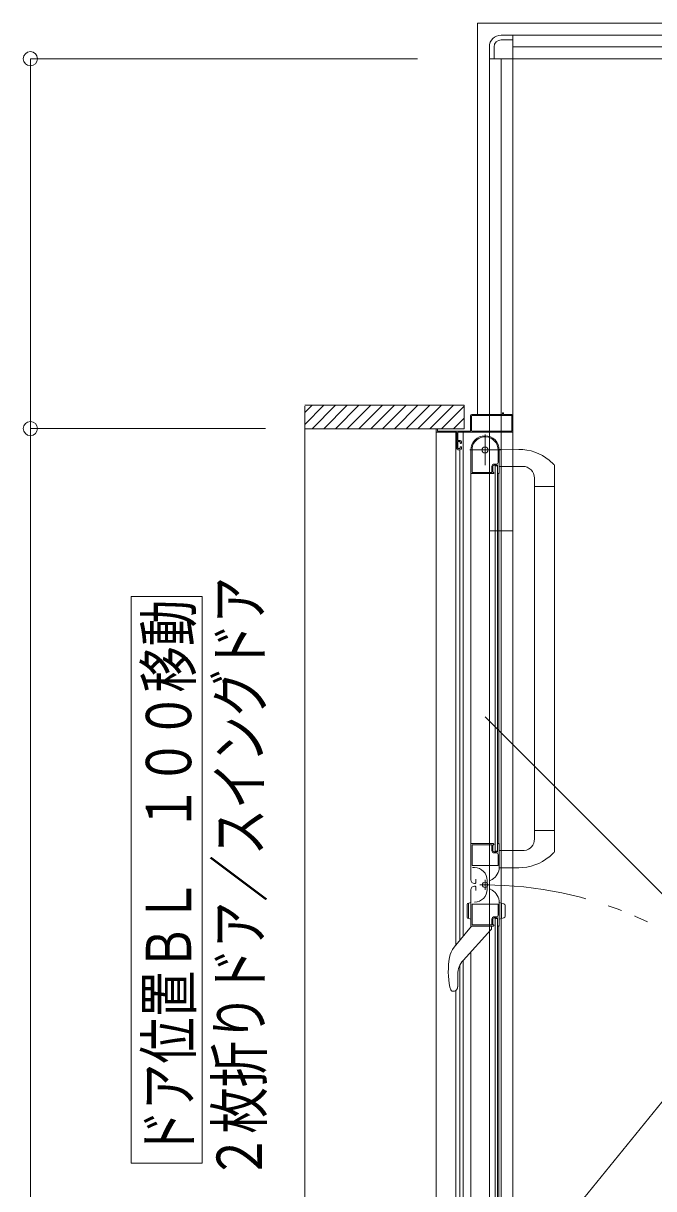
# Model space of a CAD drawing. Units: millimetres on the paper. Extents: x -305 to 305, y -152 to 152.
# Drawn here: x -48.18 to -21.47, y 22.2 to 71.57 of the extents above; entities that cross this region are included whole.
import ezdxf
from ezdxf.enums import TextEntityAlignment as Align

# ---------------------------------------------------------------- set-up
doc = ezdxf.new("R2010")
doc.units = ezdxf.units.MM
doc.linetypes.add('LONG_CHAIN', pattern=[21, 18, -1, 1, -1])
doc.linetypes.add('LONG_DOUBLE_CHAIN', pattern=[21.8, 18, -1, 0.6, -0.6, 0.6, -1])
doc.layers.add('0-0_0', color=7, linetype='Continuous', lineweight=9)
doc.layers.add('0-1_VIEW0001', color=7, linetype='Continuous', lineweight=9)
doc.styles.add('ＭＳ ゴシック', font='')
doc.styles.get('ＭＳ ゴシック').set_extended_font_data('MS Gothic')

# ---------------------------------------------------------------- blocks, each defined once
blk = doc.blocks.new('_ORIGIN')
at = {"layer": '0-0_0'}
blk.add_line((0, 0), (-1, 0), dxfattribs=at)
blk.add_circle((0, 0), 0.5, dxfattribs=at)

msp = doc.modelspace()

# ---------------------------------------------------------------- linework, layer by layer
at = {"layer": '0-1_VIEW0001', "linetype": 'LONG_DOUBLE_CHAIN'}
for p, q in [((-28.934, 71.573), (-28.934, 54.998)), ((54.066, 71.573), (-28.934, 71.573)), ((-28.619, 42.195), (-17.859, 31.434)), ((-28.619, 16.648), (-17.859, 29.908))]:
    msp.add_line(p, q, dxfattribs=at)
at = {"layer": '0-1_VIEW0001'}
for p, q in [((-27.434, 71.073), (-27.934, 71.073)), ((-27.934, 70.873), (-27.434, 70.873)), ((-27.434, 71.073), (52.566, 71.073)), ((-27.434, 9.073), (-27.434, 71.073)), ((52.566, 71.073), (-27.434, 71.073)), ((-27.434, 71.073), (-27.434, 70.673)), ((-28.434, 70.073), (-28.434, 70.573)), ((-28.234, 70.073), (-28.234, 70.573)), ((-27.434, 70.573), (52.566, 70.573)), ((-31.475, 70.074), (-47.881, 70.074)), ((-28.434, 10.073), (-28.434, 70.073)), ((-28.434, 70.073), (53.566, 70.073)), ((-28.434, 70.073), (-28.434, 54.998)), ((-28.034, 70.073), (-28.434, 70.073)), ((-27.934, 10.073), (-27.934, 70.073)), ((-47.881, 69.474), (-47.881, 55.004)), ((-36.259, 55.398), (-29.509, 55.398)), ((-36.259, 54.583), (-35.444, 55.398)), ((-36.259, 55.078), (-35.939, 55.398)), ((-36.259, 55.347), (-36.259, 14.748)), ((-35.949, 54.398), (-34.949, 55.398)), ((-35.454, 54.398), (-34.454, 55.398)), ((-34.959, 54.398), (-33.959, 55.398)), ((-34.459, 54.398), (-33.459, 55.398)), ((-33.959, 54.398), (-32.959, 55.398)), ((-33.459, 54.398), (-32.459, 55.398)), ((-32.959, 54.398), (-31.959, 55.398)), ((-32.459, 54.398), (-31.459, 55.398)), ((-31.959, 54.398), (-30.959, 55.398)), ((-31.459, 54.398), (-30.459, 55.398)), ((-30.959, 54.398), (-29.959, 55.398)), ((-30.459, 54.398), (-29.509, 55.348)), ((-29.509, 54.399), (-29.509, 55.398)), ((-29.959, 54.398), (-29.509, 54.848)), ((-29.234, 54.948), (-29.234, 54.313)), ((-29.189, 54.938), (-29.189, 54.313)), ((-27.889, 54.998), (-29.184, 54.998)), ((-27.494, 54.953), (-29.174, 54.953)), ((-27.874, 55.063), (-27.874, 55.013)), ((-27.844, 55.073), (-27.864, 55.073)), ((-27.834, 55.013), (-27.834, 55.063)), ((-27.484, 54.998), (-27.819, 54.998)), ((-27.479, 54.313), (-27.479, 54.938)), ((-27.434, 54.95), (-27.434, 53.524)), ((-37.923, 54.404), (-47.881, 54.404)), ((-37.923, 54.404), (-47.881, 54.404)), ((-36.259, 54.398), (-29.509, 54.398)), ((-30.684, 54.383), (-30.684, 54.263)), ((-30.634, 54.313), (-30.634, 54.383)), ((-30.684, 15.898), (-30.684, 54.248)), ((-30.669, 54.248), (-29.834, 54.248)), ((-29.249, 54.298), (-30.619, 54.298)), ((-29.857, 32.519), (-29.857, 54.248)), ((-29.819, 54.233), (-29.819, 53.548)), ((-29.769, 53.913), (-29.769, 54.233)), ((-29.769, 53.568), (-29.769, 53.838)), ((-29.754, 54.248), (-27.459, 54.248)), ((-29.669, 53.898), (-29.754, 53.898)), ((-29.754, 53.853), (-29.684, 53.853)), ((-29.669, 53.838), (-29.669, 53.793)), ((-29.619, 53.793), (-29.619, 53.848)), ((-29.541, 32.903), (-29.541, 54.248)), ((-29.174, 54.298), (-27.494, 54.298)), ((-47.881, 53.804), (-47.881, 16.354)), ((-29.769, 53.498), (-29.669, 53.498)), ((-29.684, 53.553), (-29.754, 53.553)), ((-29.681, 32.733), (-29.681, 53.498)), ((-29.669, 53.613), (-29.669, 53.568)), ((-29.654, 53.778), (-29.634, 53.778)), ((-29.634, 53.628), (-29.654, 53.628)), ((-29.619, 53.548), (-29.619, 53.613)), ((-29.219, 53.499), (-29.219, 36.823)), ((-29.169, 53.572), (-29.169, 52.558)), ((-28.064, 52.968), (-28.064, 53.498)), ((-28.019, 52.513), (-28.019, 53.498)), ((-27.191, 53.523), (-28.009, 53.526)), ((-28.254, 52.893), (-28.139, 52.893)), ((-28.234, 52.848), (-28.109, 52.848)), ((-25.896, 53.061), (-25.697, 52.877)), ((-29.209, 52.498), (-28.268, 52.498)), ((-29.159, 52.548), (-28.339, 52.548)), ((-28.329, 52.558), (-28.329, 52.818)), ((-28.284, 52.573), (-28.284, 52.798)), ((-28.255, 52.505), (-28.246, 52.52)), ((-28.244, 52.527), (-28.244, 52.533)), ((-28.184, 52.823), (-28.084, 52.823)), ((-28.184, 36.498), (-28.184, 52.823)), ((-28.084, 36.498), (-28.084, 52.823)), ((-28.082, 52.52), (-28.073, 52.505)), ((-28.061, 52.498), (-28.034, 52.498)), ((-28.034, 36.823), (-28.034, 52.498)), ((-27.024, 52.803), (-28.019, 52.803)), ((-27.434, 52.798), (-27.434, 36.524)), ((-25.669, 51.948), (-25.669, 52.808)), ((-26.524, 51.948), (-26.524, 52.303)), ((-26.524, 51.948), (-25.669, 51.948)), ((-26.519, 51.948), (-26.519, 37.374)), ((-25.669, 51.948), (-25.669, 36.512)), ((-28.434, 50.073), (-27.434, 50.073)), ((-40.61, 47.285), (-43.61, 47.285)), ((-43.61, 23.285), (-43.61, 47.285)), ((-40.61, 23.285), (-40.61, 47.285)), ((-26.524, 37.374), (-26.524, 37.019)), ((-26.524, 37.374), (-25.669, 37.374)), ((-29.219, 36.854), (-29.219, 35.284)), ((-29.219, 36.823), (-28.268, 36.823)), ((-29.169, 36.763), (-29.169, 35.903)), ((-28.344, 36.773), (-29.159, 36.773)), ((-28.329, 36.508), (-28.329, 36.758)), ((-28.284, 36.523), (-28.284, 36.748)), ((-28.246, 36.802), (-28.255, 36.816)), ((-28.244, 36.788), (-28.244, 36.794)), ((-28.073, 36.816), (-28.082, 36.802)), ((-28.034, 36.823), (-28.061, 36.823)), ((-28.019, 36.808), (-28.019, 35.822)), ((-28.139, 36.433), (-28.254, 36.433)), ((-28.109, 36.473), (-28.234, 36.473)), ((-28.084, 36.498), (-28.184, 36.498)), ((-28.064, 35.908), (-28.064, 36.358)), ((-26.955, 36.524), (-28.009, 36.524)), ((-25.894, 36.261), (-25.697, 36.444)), ((-29.159, 35.893), (-28.079, 35.893)), ((-29.145, 35.803), (-29.065, 35.803)), ((-27.191, 35.798), (-28.009, 35.796)), ((-27.434, 35.798), (-27.434, 15.198)), ((-29.069, 35.133), (-29.039, 35.133)), ((-29.014, 35.158), (-29.014, 35.308)), ((-28.525, 35.263), (-28.525, 34.883)), ((-28.449, 35.227), (-28.319, 35.302)), ((-29.219, 33.293), (-29.219, 34.863)), ((-29.069, 35.013), (-29.039, 35.013)), ((-29.014, 34.988), (-29.014, 34.838)), ((-28.449, 34.919), (-28.319, 34.844)), ((-29.369, 34.256), (-29.369, 33.69)), ((-29.319, 33.649), (-29.319, 34.296)), ((-29.169, 33.383), (-29.169, 34.243)), ((-29.159, 34.253), (-28.079, 34.253)), ((-28.064, 34.238), (-28.064, 33.788)), ((-28.019, 33.338), (-28.019, 34.324)), ((-28.019, 34.323), (-27.825, 34.27)), ((-27.919, 33.649), (-27.919, 34.296)), ((-27.769, 34.198), (-27.769, 33.747)), ((-29.219, 33.623), (-29.343, 33.656)), ((-28.329, 33.638), (-28.329, 33.388)), ((-28.284, 33.623), (-28.284, 33.398)), ((-28.139, 33.713), (-28.254, 33.713)), ((-28.109, 33.673), (-28.234, 33.673)), ((-28.184, 33.648), (-28.184, 17.323)), ((-28.084, 33.648), (-28.184, 33.648)), ((-28.084, 33.648), (-28.084, 17.323)), ((-28.019, 33.623), (-27.825, 33.675)), ((-29.932, 32.428), (-29.194, 33.323)), ((-28.373, 33.161), (-29.551, 31.873)), ((-28.268, 33.323), (-29.209, 33.323)), ((-28.344, 33.373), (-29.159, 33.373)), ((-28.344, 33.323), (-28.344, 33.232)), ((-28.246, 33.345), (-28.255, 33.33)), ((-28.244, 33.358), (-28.244, 33.352)), ((-28.073, 33.33), (-28.082, 33.345)), ((-28.034, 33.323), (-28.061, 33.323)), ((-28.034, 33.323), (-28.034, 17.648)), ((-29.219, 16.648), (-29.219, 32.236)), ((-29.681, 16.648), (-29.681, 31.688)), ((-29.541, 15.898), (-29.541, 31.885)), ((-29.778, 31.289), (-29.778, 30.77)), ((-30.112, 30.736), (-30.068, 30.621)), ((-30.041, 30.587), (-30.068, 30.621)), ((-30.041, 30.587), (-30.04, 30.586)), ((-29.916, 30.573), (-29.998, 30.573)), ((-29.857, 15.898), (-29.857, 30.573)), ((-29.84, 30.609), (-29.841, 30.606)), ((-40.61, 23.285), (-43.61, 23.285))]:
    msp.add_line(p, q, dxfattribs=at)
at = {"layer": '0-1_VIEW0001', "linetype": 'LONG_CHAIN'}
for p, q in [((-28.619, 52.848), (-28.619, 54.148)), ((-27.969, 53.498), (-29.269, 53.498)), ((-28.832, 35.073), (-28.44, 35.073)), ((-28.619, 35.286), (-28.619, 34.861))]:
    msp.add_line(p, q, dxfattribs=at)
at = {"layer": '0-1_VIEW0001'}
for points in [[(-29.219, 33.623), (-29.219, 34.323), (-29.343, 34.289)], [(-29.839, 30.609), (-29.838, 30.61), (-29.838, 30.611), (-29.837, 30.612), (-29.836, 30.613), (-29.835, 30.614), (-29.834, 30.616), (-29.833, 30.617), (-29.831, 30.618), (-29.83, 30.62), (-29.829, 30.621), (-29.828, 30.622), (-29.827, 30.624), (-29.826, 30.625), (-29.825, 30.627), (-29.824, 30.628), (-29.823, 30.63), (-29.822, 30.631), (-29.821, 30.633), (-29.82, 30.635), (-29.818, 30.638), (-29.816, 30.641), (-29.814, 30.644), (-29.812, 30.647), (-29.81, 30.651), (-29.808, 30.654), (-29.806, 30.658), (-29.804, 30.661), (-29.802, 30.665), (-29.8, 30.669), (-29.799, 30.673), (-29.797, 30.677), (-29.796, 30.68), (-29.794, 30.684), (-29.793, 30.688), (-29.791, 30.692), (-29.79, 30.696), (-29.789, 30.7), (-29.787, 30.705), (-29.786, 30.709)], [(-29.786, 30.709), (-29.785, 30.713), (-29.784, 30.717), (-29.783, 30.721), (-29.782, 30.726), (-29.782, 30.73), (-29.781, 30.734), (-29.78, 30.738), (-29.78, 30.743), (-29.779, 30.747), (-29.779, 30.752), (-29.779, 30.754), (-29.778, 30.756), (-29.778, 30.758), (-29.778, 30.76), (-29.778, 30.762), (-29.778, 30.764), (-29.778, 30.767), (-29.778, 30.769), (-29.778, 30.771), (-29.778, 30.773)], [(-29.998, 30.573), (-30, 30.573), (-30.002, 30.574), (-30.005, 30.574), (-30.007, 30.574), (-30.009, 30.574), (-30.011, 30.575), (-30.013, 30.575), (-30.016, 30.575), (-30.018, 30.576), (-30.02, 30.576), (-30.022, 30.577), (-30.025, 30.578), (-30.027, 30.578), (-30.029, 30.579), (-30.031, 30.58), (-30.033, 30.581), (-30.035, 30.582), (-30.037, 30.583), (-30.039, 30.585), (-30.04, 30.586)]]:
    msp.add_lwpolyline(points, dxfattribs=at)
for centre, radius in [((-28.619, 53.498), 0.125), ((-28.619, 35.073), 0.113)]:
    msp.add_circle(centre, radius, dxfattribs=at)
for centre, radius, start, end in [((-27.934, 70.573), 0.5, 90, 180), ((-27.934, 70.573), 0.3, 90, 180), ((-29.184, 54.948), 0.05, 90, 180), ((-29.174, 54.938), 0.015, 90, 180), ((-27.889, 55.013), 0.015, 270, 0), ((-27.864, 55.063), 0.01, 90, 180), ((-27.844, 55.063), 0.01, 0, 90), ((-27.819, 55.013), 0.015, 180, 270), ((-27.494, 54.938), 0.015, 0, 90), ((-27.484, 54.948), 0.05, 0, 90), ((-30.669, 54.383), 0.015, 90, 180), ((-30.649, 54.383), 0.015, 0, 90), ((-30.619, 54.313), 0.015, 180, 270), ((-29.249, 54.313), 0.015, 270, 0), ((-29.174, 54.313), 0.015, 180, 270), ((-27.494, 54.313), 0.015, 270, 0), ((-30.669, 54.263), 0.015, 180, 270), ((-29.834, 54.233), 0.015, 0, 90), ((-29.754, 54.233), 0.015, 90, 180), ((-29.754, 53.913), 0.015, 180, 270), ((-29.754, 53.838), 0.015, 90, 180), ((-29.684, 53.838), 0.015, 0, 90), ((-29.669, 53.848), 0.05, 0, 90), ((-28.619, 53.498), 0.6, 0, 180), ((-28.619, 53.498), 0.555, 0, 172.2329), ((-27.459, 54.273), 0.025, 270, 0), ((-29.769, 53.548), 0.05, 180, 270), ((-29.754, 53.568), 0.015, 180, 270), ((-29.684, 53.568), 0.015, 270, 0), ((-29.654, 53.793), 0.015, 180, 270), ((-29.654, 53.613), 0.015, 90, 180), ((-29.669, 53.548), 0.05, 270, 0), ((-29.634, 53.793), 0.015, 270, 0), ((-29.634, 53.613), 0.015, 0, 90), ((-29.159, 53.572), 0.01, 172.2329, 180), ((-27.199, 51.453), 2.07, 50.9758, 89.8), ((-28.254, 52.818), 0.075, 90, 180), ((-28.234, 52.798), 0.05, 90, 180), ((-28.139, 52.968), 0.075, 270, 0), ((-28.109, 52.823), 0.025, 0, 90), ((-25.769, 52.808), 0.1, 0, 43.4724), ((-29.209, 52.508), 0.01, 180, 270), ((-29.159, 52.558), 0.01, 180, 270), ((-28.339, 52.558), 0.01, 270, 0), ((-28.259, 52.573), 0.025, 180, 270), ((-28.268, 52.513), 0.015, 270, 329.0362), ((-28.259, 52.533), 0.015, 0, 90), ((-28.259, 52.527), 0.015, 329.0362, 0), ((-28.069, 52.527), 0.015, 180, 210.9638), ((-28.061, 52.513), 0.015, 210.9638, 270), ((-28.034, 52.513), 0.015, 270, 0), ((-27.024, 52.303), 0.5, 0, 90), ((-29.209, 36.813), 0.01, 90, 180), ((-29.159, 36.763), 0.01, 90, 180), ((-28.344, 36.758), 0.015, 0, 90), ((-28.259, 36.748), 0.025, 90, 180), ((-28.268, 36.808), 0.015, 30.9638, 90), ((-28.259, 36.788), 0.015, 270, 0), ((-28.259, 36.794), 0.015, 0, 30.9638), ((-28.069, 36.794), 0.015, 149.0362, 180), ((-28.061, 36.808), 0.015, 90, 149.0362), ((-28.034, 36.808), 0.015, 0, 90), ((-27.024, 37.019), 0.5, 277.9556, 0), ((-28.254, 36.508), 0.075, 180, 270), ((-28.234, 36.523), 0.05, 180, 270), ((-28.139, 36.358), 0.075, 0, 90), ((-28.109, 36.498), 0.025, 270, 0), ((-27.199, 37.868), 2.07, 270.2, 309.0581), ((-25.769, 36.513), 0.1, 316.5276, 0), ((-29.159, 35.903), 0.01, 180, 270), ((-29.065, 35.263), 0.54, 0, 90), ((-28.619, 35.822), 0.6, 300, 0), ((-28.079, 35.908), 0.015, 270, 0), ((-29.069, 35.283), 0.15, 180, 270), ((-29.039, 35.158), 0.025, 270, 0), ((-29.069, 34.863), 0.15, 90, 180), ((-29.065, 34.883), 0.54, 270, 0), ((-29.039, 34.988), 0.025, 0, 90), ((-28.619, 34.324), 0.6, 0, 60), ((-29.334, 34.256), 0.035, 105, 180), ((-29.159, 34.243), 0.01, 90, 180), ((-28.079, 34.238), 0.015, 0, 90), ((-27.844, 34.198), 0.075, 0, 75), ((-29.334, 33.69), 0.035, 180, 255), ((-28.254, 33.638), 0.075, 90, 180), ((-28.234, 33.623), 0.05, 90, 180), ((-28.139, 33.788), 0.075, 270, 0), ((-28.109, 33.648), 0.025, 0, 90), ((-27.844, 33.747), 0.075, 285, 0), ((-29.209, 33.333), 0.01, 180, 270), ((-29.159, 33.383), 0.01, 180, 270), ((-28.444, 33.232), 0.1, 317.5638, 0), ((-28.344, 33.388), 0.015, 270, 0), ((-28.259, 33.398), 0.025, 180, 270), ((-28.268, 33.338), 0.015, 270, 329.0362), ((-28.259, 33.358), 0.015, 0, 90), ((-28.259, 33.352), 0.015, 329.0362, 0), ((-28.069, 33.352), 0.015, 180, 210.9638), ((-28.061, 33.338), 0.015, 210.9638, 270), ((-28.034, 33.338), 0.015, 270, 0), ((-29.238, 31.855), 0.9, 140.5, 170.7116), ((-26.504, 31.408), 3.67, 170.7116, 190.5453), ((-28.913, 31.289), 0.865, 137.5638, 180), ((-29.916, 30.673), 0.1, 270, 318.1897)]:
    msp.add_arc(centre, radius, start, end, dxfattribs=at)
at = {"layer": '0-1_VIEW0001', "linetype": 'LONG_DOUBLE_CHAIN'}
msp.add_arc((-28.619, 19.148), 15.925, 356.0027, 90, dxfattribs=at)

# ---------------------------------------------------------------- block references
at = {"layer": '0-1_VIEW0001', "xscale": 0.6, "yscale": 0.6}
for p, rotation in [((-47.881, 70.074), 90), ((-47.881, 54.404), 270), ((-47.881, 54.404), 90)]:
    msp.add_blockref('_ORIGIN', p, dxfattribs=dict(at, rotation=rotation))

# ---------------------------------------------------------------- texts
at = {"layer": '0-1_VIEW0001', "style": 'ＭＳ ゴシック', "width": 0.75}
for s, p in [('２枚折りドア／スイングドア', (-37.493, 22.57)), ('ドア位置ＢＬ\u3000１００移動', (-40.49, 23.57))]:
    msp.add_text(s, height=1.921, rotation=90, dxfattribs=at).set_placement(p, align=Align.BOTTOM_LEFT)

doc.saveas('drawing.dxf')
